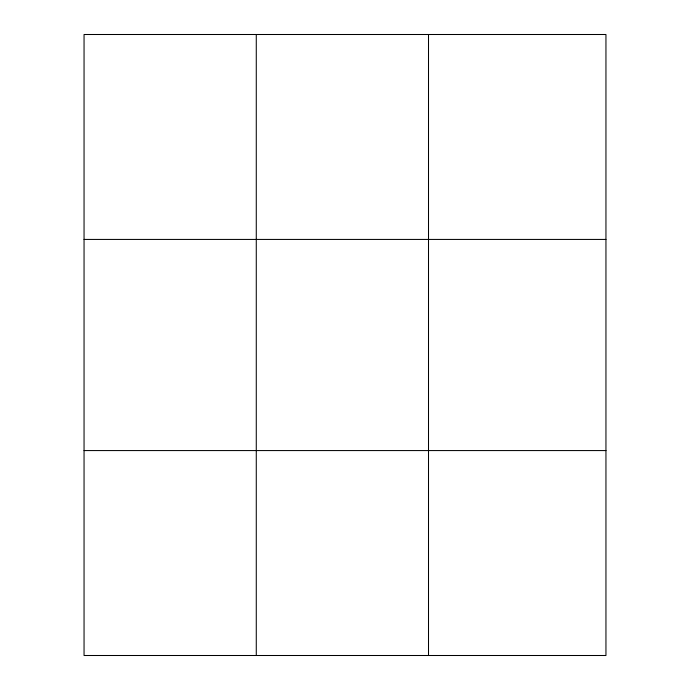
<?xml version="1.0" encoding="UTF-8"?>
<svg xmlns="http://www.w3.org/2000/svg" width="690" height="690" viewBox="0 0 690 690"><rect width="100%" height="100%" fill="white"/><g stroke="black" fill="none" stroke-linecap="round" stroke-linejoin="round"><path stroke-width="1.03" d="M256.275 655.5L256.275 34.5M428.507 655.5L428.507 34.5M605.949 450.57L605.949 655.5L84.051 655.5L84.051 34.5L605.949 34.5L605.949 450.57L84.051 450.57M84.051 239.43L605.949 239.43"/></g></svg>
